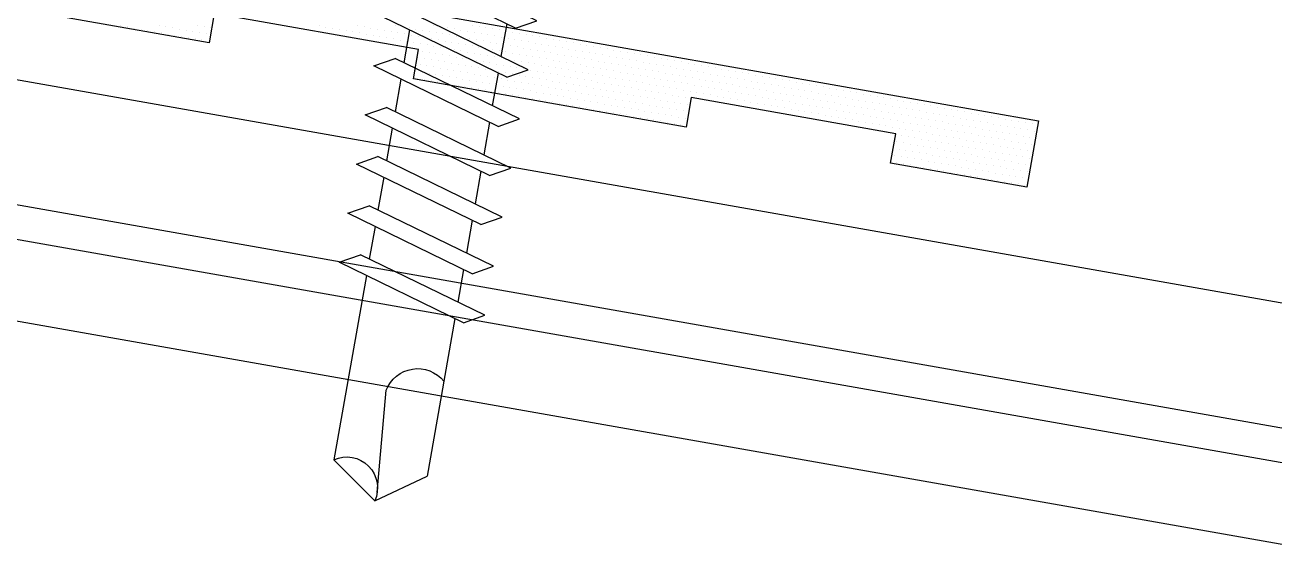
# Model space of a CAD drawing. Header units: inches. Extents: x -33163 to 19162, y -8858 to 30669.
# Drawn here: x -17013.512 to -17011.231, y 18033.685 to 18034.654 of the extents above; entities that cross this region are included whole.
import ezdxf

# ---------------------------------------------------------------- set-up
doc = ezdxf.new("R2010")
doc.units = ezdxf.units.IN
doc.layers.get('0').update_dxf_attribs({"color": 9, "lineweight": 0})
for name, color, linetype in [('FASTENER', 9, 'Continuous'), ('PURLIN', 1, 'Continuous'), ('SEALANT', 11, 'Continuous'), ('STLA', 12, 'Continuous'), ('TAPE', 9, 'Continuous'), ('TRIM', 4, 'Continuous')]:
    doc.layers.add(name, color=color, linetype=linetype)

# ---------------------------------------------------------------- blocks, each defined once
blk = doc.blocks.new('*X325')
at = {"color": 0}
for p, q in [((0.26875, 0.1375), (0.26875, 0.1375)), ((0.28125, 0.1375), (0.28125, 0.1375)), ((0.29375, 0.1375), (0.29375, 0.1375)), ((0.30625, 0.1375), (0.30625, 0.1375)), ((0.31875, 0.1375), (0.31875, 0.1375)), ((0.33125, 0.1375), (0.33125, 0.1375)), ((0.34375, 0.1375), (0.34375, 0.1375)), ((0.35625, 0.1375), (0.35625, 0.1375)), ((0.36875, 0.1375), (0.36875, 0.1375)), ((0.38125, 0.1375), (0.38125, 0.1375)), ((0.39375, 0.1375), (0.39375, 0.1375)), ((0.40625, 0.1375), (0.40625, 0.1375)), ((0.41875, 0.1375), (0.41875, 0.1375)), ((0.43125, 0.1375), (0.43125, 0.1375)), ((0.44375, 0.1375), (0.44375, 0.1375)), ((0.45625, 0.1375), (0.45625, 0.1375)), ((0.46875, 0.1375), (0.46875, 0.1375)), ((0.48125, 0.1375), (0.48125, 0.1375)), ((0.49375, 0.1375), (0.49375, 0.1375)), ((0.50625, 0.1375), (0.50625, 0.1375)), ((0.51875, 0.1375), (0.51875, 0.1375)), ((0.53125, 0.1375), (0.53125, 0.1375)), ((0.54375, 0.1375), (0.54375, 0.1375)), ((0.55625, 0.1375), (0.55625, 0.1375)), ((0.56875, 0.1375), (0.56875, 0.1375)), ((0.58125, 0.1375), (0.58125, 0.1375)), ((0.59375, 0.1375), (0.59375, 0.1375)), ((0.60625, 0.1375), (0.60625, 0.1375)), ((0.61875, 0.1375), (0.61875, 0.1375)), ((0.63125, 0.1375), (0.63125, 0.1375)), ((0.64375, 0.1375), (0.64375, 0.1375)), ((0.65625, 0.1375), (0.65625, 0.1375)), ((0.66875, 0.1375), (0.66875, 0.1375)), ((0.68125, 0.1375), (0.68125, 0.1375)), ((0.69375, 0.1375), (0.69375, 0.1375)), ((0.70625, 0.1375), (0.70625, 0.1375)), ((0.71875, 0.1375), (0.71875, 0.1375)), ((0.73125, 0.1375), (0.73125, 0.1375)), ((0.74375, 0.1375), (0.74375, 0.1375)), ((0.75625, 0.1375), (0.75625, 0.1375)), ((0.76875, 0.1375), (0.76875, 0.1375)), ((0.78125, 0.1375), (0.78125, 0.1375)), ((0.79375, 0.1375), (0.79375, 0.1375)), ((0.80625, 0.1375), (0.80625, 0.1375)), ((0.81875, 0.1375), (0.81875, 0.1375)), ((0.83125, 0.1375), (0.83125, 0.1375)), ((0.84375, 0.1375), (0.84375, 0.1375)), ((0.85625, 0.1375), (0.85625, 0.1375)), ((0.86875, 0.1375), (0.86875, 0.1375)), ((0.88125, 0.1375), (0.88125, 0.1375)), ((0.89375, 0.1375), (0.89375, 0.1375)), ((0.90625, 0.1375), (0.90625, 0.1375)), ((0.91875, 0.1375), (0.91875, 0.1375)), ((0.93125, 0.1375), (0.93125, 0.1375)), ((0.94375, 0.1375), (0.94375, 0.1375)), ((0.95625, 0.1375), (0.95625, 0.1375)), ((0.96875, 0.1375), (0.96875, 0.1375)), ((0.98125, 0.1375), (0.98125, 0.1375)), ((0.99375, 0.1375), (0.99375, 0.1375)), ((1.00625, 0.1375), (1.00625, 0.1375)), ((1.01875, 0.1375), (1.01875, 0.1375)), ((1.03125, 0.1375), (1.03125, 0.1375)), ((1.04375, 0.1375), (1.04375, 0.1375)), ((1.05625, 0.1375), (1.05625, 0.1375)), ((1.06875, 0.1375), (1.06875, 0.1375)), ((1.08125, 0.1375), (1.08125, 0.1375)), ((1.09375, 0.1375), (1.09375, 0.1375)), ((1.10625, 0.1375), (1.10625, 0.1375)), ((1.11875, 0.1375), (1.11875, 0.1375)), ((1.13125, 0.1375), (1.13125, 0.1375)), ((1.14375, 0.1375), (1.14375, 0.1375)), ((1.15625, 0.1375), (1.15625, 0.1375)), ((1.16875, 0.1375), (1.16875, 0.1375)), ((1.18125, 0.1375), (1.18125, 0.1375)), ((1.19375, 0.1375), (1.19375, 0.1375)), ((1.20625, 0.1375), (1.20625, 0.1375)), ((1.21875, 0.1375), (1.21875, 0.1375)), ((1.23125, 0.1375), (1.23125, 0.1375)), ((1.24375, 0.1375), (1.24375, 0.1375)), ((1.25625, 0.1375), (1.25625, 0.1375)), ((1.26875, 0.1375), (1.26875, 0.1375)), ((1.28125, 0.1375), (1.28125, 0.1375)), ((1.29375, 0.1375), (1.29375, 0.1375)), ((1.30625, 0.1375), (1.30625, 0.1375)), ((0.2, 0.125), (0.2, 0.125)), ((0.2125, 0.125), (0.2125, 0.125)), ((0.225, 0.125), (0.225, 0.125)), ((0.2375, 0.125), (0.2375, 0.125)), ((0.25, 0.125), (0.25, 0.125)), ((0.2625, 0.125), (0.2625, 0.125)), ((0.275, 0.125), (0.275, 0.125)), ((0.2875, 0.125), (0.2875, 0.125)), ((0.3, 0.125), (0.3, 0.125)), ((0.3125, 0.125), (0.3125, 0.125)), ((0.325, 0.125), (0.325, 0.125)), ((0.3375, 0.125), (0.3375, 0.125)), ((0.35, 0.125), (0.35, 0.125)), ((0.3625, 0.125), (0.3625, 0.125)), ((0.375, 0.125), (0.375, 0.125)), ((0.3875, 0.125), (0.3875, 0.125)), ((0.4, 0.125), (0.4, 0.125)), ((0.4125, 0.125), (0.4125, 0.125)), ((0.425, 0.125), (0.425, 0.125)), ((0.4375, 0.125), (0.4375, 0.125)), ((0.45, 0.125), (0.45, 0.125)), ((0.4625, 0.125), (0.4625, 0.125)), ((0.475, 0.125), (0.475, 0.125)), ((0.4875, 0.125), (0.4875, 0.125)), ((0.5, 0.125), (0.5, 0.125)), ((0.5125, 0.125), (0.5125, 0.125)), ((0.525, 0.125), (0.525, 0.125)), ((0.5375, 0.125), (0.5375, 0.125)), ((0.55, 0.125), (0.55, 0.125)), ((0.5625, 0.125), (0.5625, 0.125)), ((0.575, 0.125), (0.575, 0.125)), ((0.5875, 0.125), (0.5875, 0.125)), ((0.6, 0.125), (0.6, 0.125)), ((0.6125, 0.125), (0.6125, 0.125)), ((0.625, 0.125), (0.625, 0.125)), ((0.6375, 0.125), (0.6375, 0.125)), ((0.65, 0.125), (0.65, 0.125)), ((0.6625, 0.125), (0.6625, 0.125)), ((0.675, 0.125), (0.675, 0.125)), ((0.6875, 0.125), (0.6875, 0.125)), ((0.7, 0.125), (0.7, 0.125)), ((0.7125, 0.125), (0.7125, 0.125)), ((0.725, 0.125), (0.725, 0.125)), ((0.7375, 0.125), (0.7375, 0.125)), ((0.75, 0.125), (0.75, 0.125)), ((0.7625, 0.125), (0.7625, 0.125)), ((0.775, 0.125), (0.775, 0.125)), ((0.7875, 0.125), (0.7875, 0.125)), ((0.8, 0.125), (0.8, 0.125)), ((0.8125, 0.125), (0.8125, 0.125)), ((0.825, 0.125), (0.825, 0.125)), ((0.8375, 0.125), (0.8375, 0.125)), ((0.85, 0.125), (0.85, 0.125)), ((0.8625, 0.125), (0.8625, 0.125)), ((0.875, 0.125), (0.875, 0.125)), ((0.8875, 0.125), (0.8875, 0.125)), ((0.9, 0.125), (0.9, 0.125)), ((0.9125, 0.125), (0.9125, 0.125)), ((0.925, 0.125), (0.925, 0.125)), ((0.9375, 0.125), (0.9375, 0.125)), ((0.95, 0.125), (0.95, 0.125)), ((0.9625, 0.125), (0.9625, 0.125)), ((0.975, 0.125), (0.975, 0.125)), ((0.9875, 0.125), (0.9875, 0.125)), ((1, 0.125), (1, 0.125)), ((1.0125, 0.125), (1.0125, 0.125)), ((1.025, 0.125), (1.025, 0.125)), ((1.0375, 0.125), (1.0375, 0.125)), ((1.05, 0.125), (1.05, 0.125)), ((1.0625, 0.125), (1.0625, 0.125)), ((1.075, 0.125), (1.075, 0.125)), ((1.0875, 0.125), (1.0875, 0.125)), ((1.1, 0.125), (1.1, 0.125)), ((1.1125, 0.125), (1.1125, 0.125)), ((1.125, 0.125), (1.125, 0.125)), ((1.1375, 0.125), (1.1375, 0.125)), ((1.15, 0.125), (1.15, 0.125)), ((1.1625, 0.125), (1.1625, 0.125)), ((1.175, 0.125), (1.175, 0.125)), ((1.1875, 0.125), (1.1875, 0.125)), ((1.2, 0.125), (1.2, 0.125)), ((1.2125, 0.125), (1.2125, 0.125)), ((1.225, 0.125), (1.225, 0.125)), ((1.2375, 0.125), (1.2375, 0.125)), ((1.25, 0.125), (1.25, 0.125)), ((1.2625, 0.125), (1.2625, 0.125)), ((1.275, 0.125), (1.275, 0.125)), ((1.2875, 0.125), (1.2875, 0.125)), ((1.3, 0.125), (1.3, 0.125)), ((1.3125, 0.125), (1.3125, 0.125)), ((0.0625, 0.1), (0.0625, 0.1)), ((0.075, 0.1), (0.075, 0.1)), ((0.0875, 0.1), (0.0875, 0.1)), ((0.1, 0.1), (0.1, 0.1)), ((0.1125, 0.1), (0.1125, 0.1)), ((0.125, 0.1), (0.125, 0.1)), ((0.13125, 0.1125), (0.13125, 0.1125)), ((0.1375, 0.1), (0.1375, 0.1)), ((0.14375, 0.1125), (0.14375, 0.1125)), ((0.15, 0.1), (0.15, 0.1)), ((0.15625, 0.1125), (0.15625, 0.1125)), ((0.1625, 0.1), (0.1625, 0.1)), ((0.16875, 0.1125), (0.16875, 0.1125)), ((0.175, 0.1), (0.175, 0.1)), ((0.18125, 0.1125), (0.18125, 0.1125)), ((0.1875, 0.1), (0.1875, 0.1)), ((0.19375, 0.1125), (0.19375, 0.1125)), ((0.2, 0.1), (0.2, 0.1)), ((0.20625, 0.1125), (0.20625, 0.1125)), ((0.2125, 0.1), (0.2125, 0.1)), ((0.21875, 0.1125), (0.21875, 0.1125)), ((0.225, 0.1), (0.225, 0.1)), ((0.23125, 0.1125), (0.23125, 0.1125)), ((0.2375, 0.1), (0.2375, 0.1)), ((0.24375, 0.1125), (0.24375, 0.1125)), ((0.25, 0.1), (0.25, 0.1)), ((0.25625, 0.1125), (0.25625, 0.1125)), ((0.2625, 0.1), (0.2625, 0.1)), ((0.26875, 0.1125), (0.26875, 0.1125)), ((0.275, 0.1), (0.275, 0.1)), ((0.28125, 0.1125), (0.28125, 0.1125)), ((0.2875, 0.1), (0.2875, 0.1)), ((0.29375, 0.1125), (0.29375, 0.1125)), ((0.3, 0.1), (0.3, 0.1)), ((0.30625, 0.1125), (0.30625, 0.1125)), ((0.3125, 0.1), (0.3125, 0.1)), ((0.31875, 0.1125), (0.31875, 0.1125)), ((0.325, 0.1), (0.325, 0.1)), ((0.33125, 0.1125), (0.33125, 0.1125)), ((0.3375, 0.1), (0.3375, 0.1)), ((0.34375, 0.1125), (0.34375, 0.1125)), ((0.35, 0.1), (0.35, 0.1)), ((0.35625, 0.1125), (0.35625, 0.1125)), ((0.3625, 0.1), (0.3625, 0.1)), ((0.36875, 0.1125), (0.36875, 0.1125)), ((0.375, 0.1), (0.375, 0.1)), ((0.38125, 0.1125), (0.38125, 0.1125)), ((0.3875, 0.1), (0.3875, 0.1)), ((0.39375, 0.1125), (0.39375, 0.1125)), ((0.4, 0.1), (0.4, 0.1)), ((0.40625, 0.1125), (0.40625, 0.1125)), ((0.4125, 0.1), (0.4125, 0.1)), ((0.41875, 0.1125), (0.41875, 0.1125)), ((0.425, 0.1), (0.425, 0.1)), ((0.43125, 0.1125), (0.43125, 0.1125)), ((0.4375, 0.1), (0.4375, 0.1)), ((0.44375, 0.1125), (0.44375, 0.1125)), ((0.45, 0.1), (0.45, 0.1)), ((0.45625, 0.1125), (0.45625, 0.1125)), ((0.4625, 0.1), (0.4625, 0.1)), ((0.46875, 0.1125), (0.46875, 0.1125)), ((0.475, 0.1), (0.475, 0.1)), ((0.48125, 0.1125), (0.48125, 0.1125)), ((0.4875, 0.1), (0.4875, 0.1)), ((0.49375, 0.1125), (0.49375, 0.1125)), ((0.5, 0.1), (0.5, 0.1)), ((0.50625, 0.1125), (0.50625, 0.1125)), ((0.5125, 0.1), (0.5125, 0.1)), ((0.51875, 0.1125), (0.51875, 0.1125)), ((0.525, 0.1), (0.525, 0.1)), ((0.53125, 0.1125), (0.53125, 0.1125)), ((0.5375, 0.1), (0.5375, 0.1)), ((0.54375, 0.1125), (0.54375, 0.1125)), ((0.55, 0.1), (0.55, 0.1)), ((0.55625, 0.1125), (0.55625, 0.1125)), ((0.5625, 0.1), (0.5625, 0.1)), ((0.56875, 0.1125), (0.56875, 0.1125)), ((0.575, 0.1), (0.575, 0.1)), ((0.58125, 0.1125), (0.58125, 0.1125)), ((0.5875, 0.1), (0.5875, 0.1)), ((0.59375, 0.1125), (0.59375, 0.1125)), ((0.6, 0.1), (0.6, 0.1)), ((0.60625, 0.1125), (0.60625, 0.1125)), ((0.6125, 0.1), (0.6125, 0.1)), ((0.61875, 0.1125), (0.61875, 0.1125)), ((0.625, 0.1), (0.625, 0.1)), ((0.63125, 0.1125), (0.63125, 0.1125)), ((0.6375, 0.1), (0.6375, 0.1)), ((0.64375, 0.1125), (0.64375, 0.1125)), ((0.65, 0.1), (0.65, 0.1)), ((0.65625, 0.1125), (0.65625, 0.1125)), ((0.6625, 0.1), (0.6625, 0.1)), ((0.66875, 0.1125), (0.66875, 0.1125)), ((0.675, 0.1), (0.675, 0.1)), ((0.68125, 0.1125), (0.68125, 0.1125)), ((0.6875, 0.1), (0.6875, 0.1)), ((0.69375, 0.1125), (0.69375, 0.1125)), ((0.7, 0.1), (0.7, 0.1)), ((0.70625, 0.1125), (0.70625, 0.1125)), ((0.7125, 0.1), (0.7125, 0.1)), ((0.71875, 0.1125), (0.71875, 0.1125)), ((0.725, 0.1), (0.725, 0.1)), ((0.73125, 0.1125), (0.73125, 0.1125)), ((0.7375, 0.1), (0.7375, 0.1)), ((0.74375, 0.1125), (0.74375, 0.1125)), ((0.75, 0.1), (0.75, 0.1)), ((0.75625, 0.1125), (0.75625, 0.1125)), ((0.7625, 0.1), (0.7625, 0.1)), ((0.76875, 0.1125), (0.76875, 0.1125)), ((0.775, 0.1), (0.775, 0.1)), ((0.78125, 0.1125), (0.78125, 0.1125)), ((0.7875, 0.1), (0.7875, 0.1)), ((0.79375, 0.1125), (0.79375, 0.1125)), ((0.8, 0.1), (0.8, 0.1)), ((0.80625, 0.1125), (0.80625, 0.1125)), ((0.8125, 0.1), (0.8125, 0.1)), ((0.81875, 0.1125), (0.81875, 0.1125)), ((0.825, 0.1), (0.825, 0.1)), ((0.83125, 0.1125), (0.83125, 0.1125)), ((0.8375, 0.1), (0.8375, 0.1)), ((0.84375, 0.1125), (0.84375, 0.1125)), ((0.85, 0.1), (0.85, 0.1)), ((0.85625, 0.1125), (0.85625, 0.1125)), ((0.8625, 0.1), (0.8625, 0.1)), ((0.86875, 0.1125), (0.86875, 0.1125)), ((0.875, 0.1), (0.875, 0.1)), ((0.88125, 0.1125), (0.88125, 0.1125)), ((0.8875, 0.1), (0.8875, 0.1)), ((0.89375, 0.1125), (0.89375, 0.1125)), ((0.9, 0.1), (0.9, 0.1)), ((0.90625, 0.1125), (0.90625, 0.1125)), ((0.9125, 0.1), (0.9125, 0.1)), ((0.91875, 0.1125), (0.91875, 0.1125)), ((0.925, 0.1), (0.925, 0.1)), ((0.93125, 0.1125), (0.93125, 0.1125)), ((0.9375, 0.1), (0.9375, 0.1)), ((0.94375, 0.1125), (0.94375, 0.1125)), ((0.95, 0.1), (0.95, 0.1)), ((0.95625, 0.1125), (0.95625, 0.1125)), ((0.9625, 0.1), (0.9625, 0.1)), ((0.96875, 0.1125), (0.96875, 0.1125)), ((0.975, 0.1), (0.975, 0.1)), ((0.98125, 0.1125), (0.98125, 0.1125)), ((0.9875, 0.1), (0.9875, 0.1)), ((0.99375, 0.1125), (0.99375, 0.1125)), ((1, 0.1), (1, 0.1)), ((1.00625, 0.1125), (1.00625, 0.1125)), ((1.0125, 0.1), (1.0125, 0.1)), ((1.01875, 0.1125), (1.01875, 0.1125)), ((1.025, 0.1), (1.025, 0.1)), ((1.03125, 0.1125), (1.03125, 0.1125)), ((1.0375, 0.1), (1.0375, 0.1)), ((1.04375, 0.1125), (1.04375, 0.1125)), ((1.05, 0.1), (1.05, 0.1)), ((1.05625, 0.1125), (1.05625, 0.1125)), ((1.0625, 0.1), (1.0625, 0.1)), ((1.06875, 0.1125), (1.06875, 0.1125)), ((1.075, 0.1), (1.075, 0.1)), ((1.08125, 0.1125), (1.08125, 0.1125)), ((1.0875, 0.1), (1.0875, 0.1)), ((1.09375, 0.1125), (1.09375, 0.1125)), ((1.1, 0.1), (1.1, 0.1)), ((1.10625, 0.1125), (1.10625, 0.1125)), ((1.1125, 0.1), (1.1125, 0.1)), ((1.11875, 0.1125), (1.11875, 0.1125)), ((1.125, 0.1), (1.125, 0.1)), ((1.13125, 0.1125), (1.13125, 0.1125)), ((1.1375, 0.1), (1.1375, 0.1)), ((1.14375, 0.1125), (1.14375, 0.1125)), ((1.15, 0.1), (1.15, 0.1)), ((1.15625, 0.1125), (1.15625, 0.1125)), ((1.1625, 0.1), (1.1625, 0.1)), ((1.16875, 0.1125), (1.16875, 0.1125)), ((1.175, 0.1), (1.175, 0.1)), ((1.18125, 0.1125), (1.18125, 0.1125)), ((1.1875, 0.1), (1.1875, 0.1)), ((1.19375, 0.1125), (1.19375, 0.1125)), ((1.2, 0.1), (1.2, 0.1)), ((1.20625, 0.1125), (1.20625, 0.1125)), ((1.2125, 0.1), (1.2125, 0.1)), ((1.21875, 0.1125), (1.21875, 0.1125)), ((1.225, 0.1), (1.225, 0.1)), ((1.23125, 0.1125), (1.23125, 0.1125)), ((1.2375, 0.1), (1.2375, 0.1)), ((1.24375, 0.1125), (1.24375, 0.1125)), ((1.25, 0.1), (1.25, 0.1)), ((1.25625, 0.1125), (1.25625, 0.1125)), ((1.2625, 0.1), (1.2625, 0.1)), ((1.26875, 0.1125), (1.26875, 0.1125)), ((1.275, 0.1), (1.275, 0.1)), ((1.28125, 0.1125), (1.28125, 0.1125)), ((1.2875, 0.1), (1.2875, 0.1)), ((1.29375, 0.1125), (1.29375, 0.1125)), ((1.3, 0.1), (1.3, 0.1)), ((1.30625, 0.1125), (1.30625, 0.1125)), ((1.3125, 0.1), (1.3125, 0.1)), ((-0.00625, 0.0875), (-0.00625, 0.0875)), ((0.00625, 0.0875), (0.00625, 0.0875)), ((0.01875, 0.0875), (0.01875, 0.0875)), ((0.03125, 0.0875), (0.03125, 0.0875)), ((0.04375, 0.0875), (0.04375, 0.0875)), ((0.05625, 0.0875), (0.05625, 0.0875)), ((0.06875, 0.0875), (0.06875, 0.0875)), ((0.08125, 0.0875), (0.08125, 0.0875)), ((0.09375, 0.0875), (0.09375, 0.0875)), ((0.10625, 0.0875), (0.10625, 0.0875)), ((0.11875, 0.0875), (0.11875, 0.0875)), ((0.13125, 0.0875), (0.13125, 0.0875)), ((0.14375, 0.0875), (0.14375, 0.0875)), ((0.15625, 0.0875), (0.15625, 0.0875)), ((0.16875, 0.0875), (0.16875, 0.0875)), ((0.18125, 0.0875), (0.18125, 0.0875)), ((0.1875, 0.075), (0.1875, 0.075)), ((0.19375, 0.0875), (0.19375, 0.0875)), ((0.2, 0.075), (0.2, 0.075)), ((0.20625, 0.0875), (0.20625, 0.0875)), ((0.2125, 0.075), (0.2125, 0.075)), ((0.21875, 0.0875), (0.21875, 0.0875)), ((0.225, 0.075), (0.225, 0.075)), ((0.23125, 0.0875), (0.23125, 0.0875)), ((0.2375, 0.075), (0.2375, 0.075)), ((0.24375, 0.0875), (0.24375, 0.0875)), ((0.25, 0.075), (0.25, 0.075)), ((0.25625, 0.0875), (0.25625, 0.0875)), ((0.2625, 0.075), (0.2625, 0.075)), ((0.26875, 0.0875), (0.26875, 0.0875)), ((0.275, 0.075), (0.275, 0.075)), ((0.28125, 0.0875), (0.28125, 0.0875)), ((0.2875, 0.075), (0.2875, 0.075)), ((0.29375, 0.0875), (0.29375, 0.0875)), ((0.3, 0.075), (0.3, 0.075)), ((0.30625, 0.0875), (0.30625, 0.0875)), ((0.3125, 0.075), (0.3125, 0.075)), ((0.31875, 0.0875), (0.31875, 0.0875)), ((0.325, 0.075), (0.325, 0.075)), ((0.33125, 0.0875), (0.33125, 0.0875)), ((0.3375, 0.075), (0.3375, 0.075)), ((0.34375, 0.0875), (0.34375, 0.0875)), ((0.35, 0.075), (0.35, 0.075)), ((0.35625, 0.0875), (0.35625, 0.0875)), ((0.3625, 0.075), (0.3625, 0.075)), ((0.36875, 0.0875), (0.36875, 0.0875)), ((0.375, 0.075), (0.375, 0.075)), ((0.38125, 0.0875), (0.38125, 0.0875)), ((0.3875, 0.075), (0.3875, 0.075)), ((0.39375, 0.0875), (0.39375, 0.0875)), ((0.4, 0.075), (0.4, 0.075)), ((0.40625, 0.0875), (0.40625, 0.0875)), ((0.4125, 0.075), (0.4125, 0.075)), ((0.41875, 0.0875), (0.41875, 0.0875)), ((0.425, 0.075), (0.425, 0.075)), ((0.43125, 0.0875), (0.43125, 0.0875)), ((0.4375, 0.075), (0.4375, 0.075)), ((0.44375, 0.0875), (0.44375, 0.0875)), ((0.45, 0.075), (0.45, 0.075)), ((0.45625, 0.0875), (0.45625, 0.0875)), ((0.4625, 0.075), (0.4625, 0.075)), ((0.46875, 0.0875), (0.46875, 0.0875)), ((0.475, 0.075), (0.475, 0.075)), ((0.48125, 0.0875), (0.48125, 0.0875)), ((0.4875, 0.075), (0.4875, 0.075)), ((0.49375, 0.0875), (0.49375, 0.0875)), ((0.5, 0.075), (0.5, 0.075)), ((0.50625, 0.0875), (0.50625, 0.0875)), ((0.5125, 0.075), (0.5125, 0.075)), ((0.51875, 0.0875), (0.51875, 0.0875)), ((0.525, 0.075), (0.525, 0.075)), ((0.53125, 0.0875), (0.53125, 0.0875)), ((0.5375, 0.075), (0.5375, 0.075)), ((0.54375, 0.0875), (0.54375, 0.0875)), ((0.55, 0.075), (0.55, 0.075)), ((0.55625, 0.0875), (0.55625, 0.0875)), ((0.5625, 0.075), (0.5625, 0.075)), ((0.56875, 0.0875), (0.56875, 0.0875)), ((0.575, 0.075), (0.575, 0.075)), ((0.58125, 0.0875), (0.58125, 0.0875)), ((0.5875, 0.075), (0.5875, 0.075)), ((0.59375, 0.0875), (0.59375, 0.0875)), ((0.6, 0.075), (0.6, 0.075)), ((0.60625, 0.0875), (0.60625, 0.0875)), ((0.6125, 0.075), (0.6125, 0.075)), ((0.61875, 0.0875), (0.61875, 0.0875)), ((0.625, 0.075), (0.625, 0.075)), ((0.63125, 0.0875), (0.63125, 0.0875)), ((0.6375, 0.075), (0.6375, 0.075)), ((0.64375, 0.0875), (0.64375, 0.0875)), ((0.65, 0.075), (0.65, 0.075)), ((0.65625, 0.0875), (0.65625, 0.0875)), ((0.6625, 0.075), (0.6625, 0.075)), ((0.66875, 0.0875), (0.66875, 0.0875)), ((0.675, 0.075), (0.675, 0.075)), ((0.68125, 0.0875), (0.68125, 0.0875)), ((0.69375, 0.0875), (0.69375, 0.0875)), ((0.70625, 0.0875), (0.70625, 0.0875)), ((0.71875, 0.0875), (0.71875, 0.0875)), ((0.73125, 0.0875), (0.73125, 0.0875)), ((0.74375, 0.0875), (0.74375, 0.0875)), ((0.75625, 0.0875), (0.75625, 0.0875)), ((0.76875, 0.0875), (0.76875, 0.0875)), ((0.78125, 0.0875), (0.78125, 0.0875)), ((0.79375, 0.0875), (0.79375, 0.0875)), ((0.80625, 0.0875), (0.80625, 0.0875)), ((0.81875, 0.0875), (0.81875, 0.0875)), ((0.83125, 0.0875), (0.83125, 0.0875)), ((0.84375, 0.0875), (0.84375, 0.0875)), ((0.85625, 0.0875), (0.85625, 0.0875)), ((0.86875, 0.0875), (0.86875, 0.0875)), ((0.88125, 0.0875), (0.88125, 0.0875)), ((0.89375, 0.0875), (0.89375, 0.0875)), ((0.90625, 0.0875), (0.90625, 0.0875)), ((0.91875, 0.0875), (0.91875, 0.0875)), ((0.93125, 0.0875), (0.93125, 0.0875)), ((0.94375, 0.0875), (0.94375, 0.0875)), ((0.95625, 0.0875), (0.95625, 0.0875)), ((0.96875, 0.0875), (0.96875, 0.0875)), ((0.98125, 0.0875), (0.98125, 0.0875)), ((0.99375, 0.0875), (0.99375, 0.0875)), ((1.00625, 0.0875), (1.00625, 0.0875)), ((1.01875, 0.0875), (1.01875, 0.0875)), ((1.03125, 0.0875), (1.03125, 0.0875)), ((1.04375, 0.0875), (1.04375, 0.0875)), ((1.05625, 0.0875), (1.05625, 0.0875)), ((1.06875, 0.0875), (1.06875, 0.0875)), ((1.075, 0.075), (1.075, 0.075)), ((1.08125, 0.0875), (1.08125, 0.0875)), ((1.0875, 0.075), (1.0875, 0.075)), ((1.09375, 0.0875), (1.09375, 0.0875)), ((1.1, 0.075), (1.1, 0.075)), ((1.10625, 0.0875), (1.10625, 0.0875)), ((1.1125, 0.075), (1.1125, 0.075)), ((1.11875, 0.0875), (1.11875, 0.0875)), ((1.125, 0.075), (1.125, 0.075)), ((1.13125, 0.0875), (1.13125, 0.0875)), ((1.1375, 0.075), (1.1375, 0.075)), ((1.14375, 0.0875), (1.14375, 0.0875)), ((1.15, 0.075), (1.15, 0.075)), ((1.15625, 0.0875), (1.15625, 0.0875)), ((1.1625, 0.075), (1.1625, 0.075)), ((1.16875, 0.0875), (1.16875, 0.0875)), ((1.175, 0.075), (1.175, 0.075)), ((1.18125, 0.0875), (1.18125, 0.0875)), ((1.1875, 0.075), (1.1875, 0.075)), ((1.19375, 0.0875), (1.19375, 0.0875)), ((1.2, 0.075), (1.2, 0.075)), ((1.20625, 0.0875), (1.20625, 0.0875)), ((1.2125, 0.075), (1.2125, 0.075)), ((1.21875, 0.0875), (1.21875, 0.0875)), ((1.225, 0.075), (1.225, 0.075)), ((1.23125, 0.0875), (1.23125, 0.0875)), ((1.2375, 0.075), (1.2375, 0.075)), ((1.24375, 0.0875), (1.24375, 0.0875)), ((1.25, 0.075), (1.25, 0.075)), ((1.25625, 0.0875), (1.25625, 0.0875)), ((1.2625, 0.075), (1.2625, 0.075)), ((1.26875, 0.0875), (1.26875, 0.0875)), ((1.275, 0.075), (1.275, 0.075)), ((1.28125, 0.0875), (1.28125, 0.0875)), ((1.2875, 0.075), (1.2875, 0.075)), ((1.29375, 0.0875), (1.29375, 0.0875)), ((1.3, 0.075), (1.3, 0.075)), ((1.30625, 0.0875), (1.30625, 0.0875)), ((1.3125, 0.075), (1.3125, 0.075)), ((-0.225, 0.05), (-0.225, 0.05)), ((-0.2125, 0.05), (-0.2125, 0.05)), ((-0.2, 0.05), (-0.2, 0.05)), ((0.18125, 0.0625), (0.18125, 0.0625)), ((0.1875, 0.05), (0.1875, 0.05)), ((0.19375, 0.0625), (0.19375, 0.0625)), ((0.2, 0.05), (0.2, 0.05)), ((0.20625, 0.0625), (0.20625, 0.0625)), ((0.2125, 0.05), (0.2125, 0.05)), ((0.21875, 0.0625), (0.21875, 0.0625)), ((0.225, 0.05), (0.225, 0.05)), ((0.23125, 0.0625), (0.23125, 0.0625)), ((0.2375, 0.05), (0.2375, 0.05)), ((0.24375, 0.0625), (0.24375, 0.0625)), ((0.25, 0.05), (0.25, 0.05)), ((0.25625, 0.0625), (0.25625, 0.0625)), ((0.2625, 0.05), (0.2625, 0.05)), ((0.26875, 0.0625), (0.26875, 0.0625)), ((0.275, 0.05), (0.275, 0.05)), ((0.28125, 0.0625), (0.28125, 0.0625)), ((0.2875, 0.05), (0.2875, 0.05)), ((0.29375, 0.0625), (0.29375, 0.0625)), ((0.3, 0.05), (0.3, 0.05)), ((0.30625, 0.0625), (0.30625, 0.0625)), ((0.3125, 0.05), (0.3125, 0.05)), ((0.31875, 0.0625), (0.31875, 0.0625)), ((0.325, 0.05), (0.325, 0.05)), ((0.33125, 0.0625), (0.33125, 0.0625)), ((0.3375, 0.05), (0.3375, 0.05)), ((0.34375, 0.0625), (0.34375, 0.0625)), ((0.35, 0.05), (0.35, 0.05)), ((0.35625, 0.0625), (0.35625, 0.0625)), ((0.3625, 0.05), (0.3625, 0.05)), ((0.36875, 0.0625), (0.36875, 0.0625)), ((0.375, 0.05), (0.375, 0.05)), ((0.38125, 0.0625), (0.38125, 0.0625)), ((0.3875, 0.05), (0.3875, 0.05)), ((0.39375, 0.0625), (0.39375, 0.0625)), ((0.4, 0.05), (0.4, 0.05)), ((0.40625, 0.0625), (0.40625, 0.0625)), ((0.4125, 0.05), (0.4125, 0.05)), ((0.41875, 0.0625), (0.41875, 0.0625)), ((0.425, 0.05), (0.425, 0.05)), ((0.43125, 0.0625), (0.43125, 0.0625)), ((0.4375, 0.05), (0.4375, 0.05)), ((0.44375, 0.0625), (0.44375, 0.0625)), ((0.45, 0.05), (0.45, 0.05)), ((0.45625, 0.0625), (0.45625, 0.0625)), ((0.4625, 0.05), (0.4625, 0.05)), ((0.46875, 0.0625), (0.46875, 0.0625)), ((0.475, 0.05), (0.475, 0.05)), ((0.48125, 0.0625), (0.48125, 0.0625)), ((0.4875, 0.05), (0.4875, 0.05)), ((0.49375, 0.0625), (0.49375, 0.0625)), ((0.5, 0.05), (0.5, 0.05)), ((0.50625, 0.0625), (0.50625, 0.0625)), ((0.5125, 0.05), (0.5125, 0.05)), ((0.51875, 0.0625), (0.51875, 0.0625)), ((0.525, 0.05), (0.525, 0.05)), ((0.53125, 0.0625), (0.53125, 0.0625)), ((0.5375, 0.05), (0.5375, 0.05)), ((0.54375, 0.0625), (0.54375, 0.0625)), ((0.55, 0.05), (0.55, 0.05)), ((0.55625, 0.0625), (0.55625, 0.0625)), ((0.5625, 0.05), (0.5625, 0.05)), ((0.56875, 0.0625), (0.56875, 0.0625)), ((0.575, 0.05), (0.575, 0.05)), ((0.58125, 0.0625), (0.58125, 0.0625)), ((0.5875, 0.05), (0.5875, 0.05)), ((0.59375, 0.0625), (0.59375, 0.0625)), ((0.6, 0.05), (0.6, 0.05)), ((0.60625, 0.0625), (0.60625, 0.0625)), ((0.6125, 0.05), (0.6125, 0.05)), ((0.61875, 0.0625), (0.61875, 0.0625)), ((0.625, 0.05), (0.625, 0.05)), ((0.63125, 0.0625), (0.63125, 0.0625)), ((0.6375, 0.05), (0.6375, 0.05)), ((0.64375, 0.0625), (0.64375, 0.0625)), ((0.65, 0.05), (0.65, 0.05)), ((0.65625, 0.0625), (0.65625, 0.0625)), ((0.6625, 0.05), (0.6625, 0.05)), ((0.66875, 0.0625), (0.66875, 0.0625)), ((0.675, 0.05), (0.675, 0.05)), ((0.68125, 0.0625), (0.68125, 0.0625)), ((1.06875, 0.0625), (1.06875, 0.0625)), ((1.075, 0.05), (1.075, 0.05)), ((1.08125, 0.0625), (1.08125, 0.0625)), ((1.0875, 0.05), (1.0875, 0.05)), ((1.09375, 0.0625), (1.09375, 0.0625)), ((1.1, 0.05), (1.1, 0.05)), ((1.10625, 0.0625), (1.10625, 0.0625)), ((1.1125, 0.05), (1.1125, 0.05)), ((1.11875, 0.0625), (1.11875, 0.0625)), ((1.125, 0.05), (1.125, 0.05)), ((1.13125, 0.0625), (1.13125, 0.0625)), ((1.1375, 0.05), (1.1375, 0.05)), ((1.14375, 0.0625), (1.14375, 0.0625)), ((1.15, 0.05), (1.15, 0.05)), ((1.15625, 0.0625), (1.15625, 0.0625)), ((1.1625, 0.05), (1.1625, 0.05)), ((1.16875, 0.0625), (1.16875, 0.0625)), ((1.175, 0.05), (1.175, 0.05)), ((1.18125, 0.0625), (1.18125, 0.0625)), ((1.1875, 0.05), (1.1875, 0.05)), ((1.19375, 0.0625), (1.19375, 0.0625)), ((1.2, 0.05), (1.2, 0.05)), ((1.20625, 0.0625), (1.20625, 0.0625)), ((1.2125, 0.05), (1.2125, 0.05)), ((1.21875, 0.0625), (1.21875, 0.0625)), ((1.225, 0.05), (1.225, 0.05)), ((1.23125, 0.0625), (1.23125, 0.0625)), ((1.2375, 0.05), (1.2375, 0.05)), ((1.24375, 0.0625), (1.24375, 0.0625)), ((1.25, 0.05), (1.25, 0.05)), ((1.25625, 0.0625), (1.25625, 0.0625)), ((1.2625, 0.05), (1.2625, 0.05)), ((1.26875, 0.0625), (1.26875, 0.0625)), ((1.275, 0.05), (1.275, 0.05)), ((1.28125, 0.0625), (1.28125, 0.0625)), ((1.2875, 0.05), (1.2875, 0.05)), ((1.29375, 0.0625), (1.29375, 0.0625)), ((1.3, 0.05), (1.3, 0.05)), ((1.30625, 0.0625), (1.30625, 0.0625)), ((1.3125, 0.05), (1.3125, 0.05)), ((-0.3625, 0.025), (-0.3625, 0.025)), ((-0.35, 0.025), (-0.35, 0.025)), ((-0.3375, 0.025), (-0.3375, 0.025)), ((-0.325, 0.025), (-0.325, 0.025)), ((-0.3125, 0.025), (-0.3125, 0.025)), ((-0.3, 0.025), (-0.3, 0.025)), ((-0.29375, 0.0375), (-0.29375, 0.0375)), ((-0.2875, 0.025), (-0.2875, 0.025)), ((-0.28125, 0.0375), (-0.28125, 0.0375)), ((-0.275, 0.025), (-0.275, 0.025)), ((-0.26875, 0.0375), (-0.26875, 0.0375)), ((-0.2625, 0.025), (-0.2625, 0.025)), ((-0.25625, 0.0375), (-0.25625, 0.0375)), ((-0.25, 0.025), (-0.25, 0.025)), ((-0.24375, 0.0375), (-0.24375, 0.0375)), ((-0.2375, 0.025), (-0.2375, 0.025)), ((-0.23125, 0.0375), (-0.23125, 0.0375)), ((-0.225, 0.025), (-0.225, 0.025)), ((-0.21875, 0.0375), (-0.21875, 0.0375)), ((-0.2125, 0.025), (-0.2125, 0.025)), ((-0.20625, 0.0375), (-0.20625, 0.0375)), ((-0.2, 0.025), (-0.2, 0.025)), ((0.18125, 0.0375), (0.18125, 0.0375)), ((0.1875, 0.025), (0.1875, 0.025)), ((0.19375, 0.0375), (0.19375, 0.0375)), ((0.2, 0.025), (0.2, 0.025)), ((0.20625, 0.0375), (0.20625, 0.0375)), ((0.2125, 0.025), (0.2125, 0.025)), ((0.21875, 0.0375), (0.21875, 0.0375)), ((0.225, 0.025), (0.225, 0.025)), ((0.23125, 0.0375), (0.23125, 0.0375)), ((0.2375, 0.025), (0.2375, 0.025)), ((0.24375, 0.0375), (0.24375, 0.0375)), ((0.25, 0.025), (0.25, 0.025)), ((0.25625, 0.0375), (0.25625, 0.0375)), ((0.2625, 0.025), (0.2625, 0.025)), ((0.26875, 0.0375), (0.26875, 0.0375)), ((0.275, 0.025), (0.275, 0.025)), ((0.28125, 0.0375), (0.28125, 0.0375)), ((0.2875, 0.025), (0.2875, 0.025)), ((0.29375, 0.0375), (0.29375, 0.0375)), ((0.3, 0.025), (0.3, 0.025)), ((0.30625, 0.0375), (0.30625, 0.0375)), ((0.3125, 0.025), (0.3125, 0.025)), ((0.31875, 0.0375), (0.31875, 0.0375)), ((0.325, 0.025), (0.325, 0.025)), ((0.33125, 0.0375), (0.33125, 0.0375)), ((0.3375, 0.025), (0.3375, 0.025)), ((0.34375, 0.0375), (0.34375, 0.0375)), ((0.35, 0.025), (0.35, 0.025)), ((0.35625, 0.0375), (0.35625, 0.0375)), ((0.3625, 0.025), (0.3625, 0.025)), ((0.36875, 0.0375), (0.36875, 0.0375)), ((0.375, 0.025), (0.375, 0.025)), ((0.38125, 0.0375), (0.38125, 0.0375)), ((0.3875, 0.025), (0.3875, 0.025)), ((0.39375, 0.0375), (0.39375, 0.0375)), ((0.4, 0.025), (0.4, 0.025)), ((0.40625, 0.0375), (0.40625, 0.0375)), ((0.4125, 0.025), (0.4125, 0.025)), ((0.41875, 0.0375), (0.41875, 0.0375)), ((0.425, 0.025), (0.425, 0.025)), ((0.43125, 0.0375), (0.43125, 0.0375)), ((0.4375, 0.025), (0.4375, 0.025)), ((0.44375, 0.0375), (0.44375, 0.0375)), ((0.45, 0.025), (0.45, 0.025)), ((0.45625, 0.0375), (0.45625, 0.0375)), ((0.4625, 0.025), (0.4625, 0.025)), ((0.46875, 0.0375), (0.46875, 0.0375)), ((0.475, 0.025), (0.475, 0.025)), ((0.48125, 0.0375), (0.48125, 0.0375)), ((0.4875, 0.025), (0.4875, 0.025)), ((0.49375, 0.0375), (0.49375, 0.0375)), ((0.5, 0.025), (0.5, 0.025)), ((0.50625, 0.0375), (0.50625, 0.0375)), ((0.5125, 0.025), (0.5125, 0.025)), ((0.51875, 0.0375), (0.51875, 0.0375)), ((0.525, 0.025), (0.525, 0.025)), ((0.53125, 0.0375), (0.53125, 0.0375)), ((0.5375, 0.025), (0.5375, 0.025)), ((0.54375, 0.0375), (0.54375, 0.0375)), ((0.55, 0.025), (0.55, 0.025)), ((0.55625, 0.0375), (0.55625, 0.0375)), ((0.5625, 0.025), (0.5625, 0.025)), ((0.56875, 0.0375), (0.56875, 0.0375)), ((0.575, 0.025), (0.575, 0.025)), ((0.58125, 0.0375), (0.58125, 0.0375)), ((0.5875, 0.025), (0.5875, 0.025)), ((0.59375, 0.0375), (0.59375, 0.0375)), ((0.6, 0.025), (0.6, 0.025)), ((0.60625, 0.0375), (0.60625, 0.0375)), ((0.6125, 0.025), (0.6125, 0.025)), ((0.61875, 0.0375), (0.61875, 0.0375)), ((0.625, 0.025), (0.625, 0.025)), ((0.63125, 0.0375), (0.63125, 0.0375)), ((0.6375, 0.025), (0.6375, 0.025)), ((0.64375, 0.0375), (0.64375, 0.0375)), ((0.65, 0.025), (0.65, 0.025)), ((0.65625, 0.0375), (0.65625, 0.0375)), ((0.6625, 0.025), (0.6625, 0.025)), ((0.66875, 0.0375), (0.66875, 0.0375)), ((0.675, 0.025), (0.675, 0.025)), ((0.68125, 0.0375), (0.68125, 0.0375)), ((1.06875, 0.0375), (1.06875, 0.0375)), ((1.075, 0.025), (1.075, 0.025)), ((1.08125, 0.0375), (1.08125, 0.0375)), ((1.0875, 0.025), (1.0875, 0.025)), ((1.09375, 0.0375), (1.09375, 0.0375)), ((1.1, 0.025), (1.1, 0.025)), ((1.10625, 0.0375), (1.10625, 0.0375)), ((1.1125, 0.025), (1.1125, 0.025)), ((1.11875, 0.0375), (1.11875, 0.0375)), ((1.125, 0.025), (1.125, 0.025)), ((1.13125, 0.0375), (1.13125, 0.0375)), ((1.1375, 0.025), (1.1375, 0.025)), ((1.14375, 0.0375), (1.14375, 0.0375)), ((1.15, 0.025), (1.15, 0.025)), ((1.15625, 0.0375), (1.15625, 0.0375)), ((1.1625, 0.025), (1.1625, 0.025)), ((1.16875, 0.0375), (1.16875, 0.0375)), ((1.175, 0.025), (1.175, 0.025)), ((1.18125, 0.0375), (1.18125, 0.0375)), ((1.1875, 0.025), (1.1875, 0.025)), ((1.19375, 0.0375), (1.19375, 0.0375)), ((1.2, 0.025), (1.2, 0.025)), ((1.20625, 0.0375), (1.20625, 0.0375)), ((1.2125, 0.025), (1.2125, 0.025)), ((1.21875, 0.0375), (1.21875, 0.0375)), ((1.225, 0.025), (1.225, 0.025)), ((1.23125, 0.0375), (1.23125, 0.0375)), ((1.2375, 0.025), (1.2375, 0.025)), ((1.24375, 0.0375), (1.24375, 0.0375)), ((1.25, 0.025), (1.25, 0.025)), ((1.25625, 0.0375), (1.25625, 0.0375)), ((1.2625, 0.025), (1.2625, 0.025)), ((1.26875, 0.0375), (1.26875, 0.0375)), ((1.275, 0.025), (1.275, 0.025)), ((1.28125, 0.0375), (1.28125, 0.0375)), ((1.2875, 0.025), (1.2875, 0.025)), ((1.29375, 0.0375), (1.29375, 0.0375)), ((1.3, 0.025), (1.3, 0.025)), ((1.30625, 0.0375), (1.30625, 0.0375)), ((1.3125, 0.025), (1.3125, 0.025))]:
    blk.add_line(p, q, dxfattribs=at)
blk = doc.blocks.new('TBTS')
at = {"color": 9}
blk.add_lwpolyline([(0.4327, 0.022), (0.1801, 0.022), (0.1801, 0.0766), (-0.1987, 0.0766), (-0.1987, 0.022), (-0.4513, 0.022), (-0.7039, 0.022), (-0.7039, 0.0766), (-1.0828, 0.0766), (-1.0828, 0.022), (-1.3353, 0.022), (-1.3353, 0.1448), (-0.4513, 0.1448), (0.4327, 0.1448), (1.3168, 0.1448), (1.3168, 0.022), (1.0642, 0.022), (1.0642, 0.0766), (0.6853, 0.0766), (0.6853, 0.022)], close=True, dxfattribs=at)
at = {"layer": 'TAPE', "color": 251}
blk.add_blockref('*X325', (0, 0), dxfattribs=at)
blk = doc.blocks.new('fz2')
at = {"layer": 'FASTENER'}
for p, q in [((-0.161, 0.3366), (0.161, 0.3366)), ((-0.2154, 0.3051), (-0.2154, 0.1712)), ((-0.1065, 0.3051), (-0.1065, 0.1712)), ((0.1065, 0.3051), (0.1065, 0.1712)), ((0.2154, 0.3051), (0.2154, 0.1712)), ((-0.224, 0.1712), (0.2154, 0.1712)), ((-0.324, 0.0712), (-0.324, 0.0369)), ((0.324, 0.0712), (0.324, 0.0369)), ((-0.324, 0.0369), (0.324, 0.0369)), ((-0.1392, -0.016), (0.0458, 0.0369)), ((-0.1035, -0.0361), (0.1392, 0.0333)), ((-0.0863, 0.0369), (0.0863, 0.0369)), ((-0.0863, 0.0369), (-0.0863, -0.0008)), ((0.0863, 0.0369), (0.1328, 0.0369)), ((0.1392, 0.0333), (0.1328, 0.0369)), ((0.0863, 0.0181), (0.0863, -0.0425)), ((-0.1035, -0.0361), (-0.1392, -0.016)), ((-0.1392, -0.1069), (0.1035, -0.0375)), ((-0.0863, -0.0311), (-0.0863, -0.0917)), ((0.1392, -0.0576), (0.1035, -0.0375)), ((-0.1035, -0.127), (0.1392, -0.0576)), ((0.0863, -0.0728), (0.0863, -0.1334)), ((-0.1035, -0.127), (-0.1392, -0.1069)), ((-0.1392, -0.1977), (0.1035, -0.1284)), ((-0.0863, -0.122), (-0.0863, -0.1826)), ((0.1392, -0.1485), (0.1035, -0.1284)), ((-0.1035, -0.2178), (0.1392, -0.1485)), ((0.0863, -0.1636), (0.0863, -0.2243)), ((-0.1035, -0.2178), (-0.1392, -0.1977)), ((-0.1392, -0.2886), (0.1035, -0.2193)), ((-0.0863, -0.2129), (-0.0863, -0.2735)), ((0.1392, -0.2394), (0.1035, -0.2193)), ((-0.1035, -0.3087), (0.1392, -0.2394)), ((0.0863, -0.2545), (0.0863, -0.3152)), ((-0.1035, -0.3087), (-0.1392, -0.2886)), ((-0.1392, -0.3795), (0.1035, -0.3102)), ((-0.0863, -0.3038), (-0.0863, -0.3644)), ((0.1392, -0.3303), (0.1035, -0.3102)), ((-0.1035, -0.3996), (0.1392, -0.3303)), ((0.0863, -0.3454), (0.0863, -0.4061)), ((-0.1035, -0.3996), (-0.1392, -0.3795)), ((-0.1392, -0.4704), (0.1035, -0.4011)), ((-0.0863, -0.3947), (-0.0863, -0.4553)), ((0.1392, -0.4212), (0.1035, -0.4011)), ((-0.1035, -0.4905), (0.1392, -0.4212)), ((0.0863, -0.4363), (0.0863, -0.497)), ((-0.1035, -0.4905), (-0.1392, -0.4704)), ((-0.1392, -0.5613), (0.1035, -0.492)), ((-0.0863, -0.4856), (-0.0863, -0.5462)), ((0.1392, -0.5121), (0.1035, -0.492)), ((-0.1035, -0.5814), (0.1392, -0.5121)), ((0.0863, -0.5272), (0.0863, -0.5879)), ((-0.1035, -0.5814), (-0.1392, -0.5613)), ((-0.1392, -0.6522), (0.1035, -0.5829)), ((-0.0863, -0.5765), (-0.0863, -0.6371)), ((0.1392, -0.603), (0.1035, -0.5829)), ((-0.1035, -0.6723), (0.1392, -0.603)), ((0.0863, -0.6181), (0.0863, -0.6787)), ((-0.1035, -0.6723), (-0.1392, -0.6522)), ((-0.1392, -0.7431), (0.1035, -0.6738)), ((-0.0863, -0.6674), (-0.0863, -0.728)), ((0.1392, -0.6939), (0.1035, -0.6738)), ((-0.1035, -0.7632), (0.1392, -0.6939)), ((0.0863, -0.709), (0.0863, -1.0503)), ((-0.1035, -0.7632), (-0.1392, -0.7431)), ((-0.0863, -0.7583), (-0.0863, -1.0503)), ((-0.0019, -1.0955), (0.0143, -0.9088)), ((0, -1.1111), (-0.0863, -1.0503)), ((0, -1.1111), (0.0863, -1.0503))]:
    blk.add_line(p, q, dxfattribs=at)
for centre, radius, start, end in [((-0.161, 0.2738), 0.0628, 29.8754, 150.1246), ((0, 0.141), 0.1956, 56.9974, 123.0026), ((0.161, 0.2738), 0.0628, 29.8754, 150.1246), ((-0.224, 0.0712), 0.1, 90, 180), ((0.224, 0.0712), 0.1, 0, 90), ((-0.046, -0.9207), 0.0615, 11.1445, 130.906), ((0.0544, -1.0967), 0.0563, 55.4585, 194.8454)]:
    blk.add_arc(centre, radius, start, end, dxfattribs=at)

msp = doc.modelspace()

# ---------------------------------------------------------------- linework, layer by layer
at = {"layer": 'PURLIN'}
msp.add_line((-17005.59799, 18032.71512), (-17025.13757, 18036.16048), dxfattribs=at)
at = {"layer": 'STLA'}
for p, q in [((-17019.3853, 18035.35887), (-17005.59799, 18032.9278)), ((-17005.59799, 18032.86433), (-17019.3346, 18035.28647))]:
    msp.add_line(p, q, dxfattribs=at)
at = {"layer": 'TRIM'}
msp.add_line((-17017.19625, 18035.20101), (-17006.36336, 18033.29088), dxfattribs=at)

# ---------------------------------------------------------------- block references
at = {"layer": 'FASTENER', "xscale": -1, "rotation": 350.0000000000001}
msp.add_blockref('fz2', (-17012.68141, 18034.8802), dxfattribs=at)
at = {"layer": 'SEALANT', "rotation": 349.9999999999999}
msp.add_blockref('TBTS', (-17012.98484, 18034.5648), dxfattribs=at)

doc.saveas('drawing.dxf')
